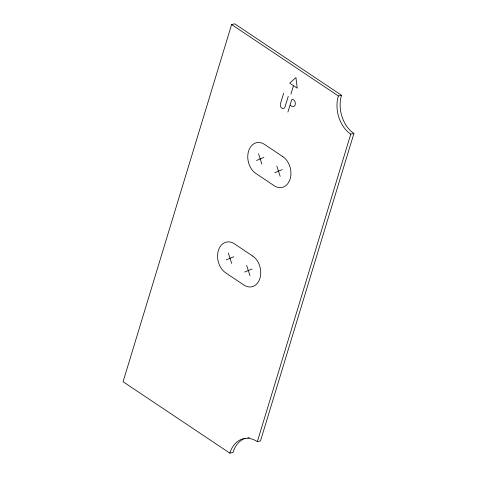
<?xml version="1.0" encoding="UTF-8"?>
<svg xmlns="http://www.w3.org/2000/svg" width="477" height="477" viewBox="0 0 477 477"><rect width="100%" height="100%" fill="white"/><g stroke="black" fill="none" stroke-linecap="round" stroke-linejoin="round"><path stroke-width="0.72" d="M229.842 453.15A28.507 20.922 77.5 0 1 257.341 441.66L260.49 440.963L353.922 133.459A28.507 20.922 77.5 0 1 341.514 95.269L234.75 23.85L231.601 24.548L123.078 381.731L229.842 453.15L232.991 452.452A28.507 20.922 77.5 0 1 243.55 439.073M283.648 93.236L280.446 103.759A3.285 2.415 77.5 0 0 281.877 108.166A3.285 2.415 77.5 0 0 285.049 106.842L288.251 96.312M290.904 94.106L293.468 85.669L297.237 88.191L295.937 77.542L289.7 83.147L293.2 85.49M287.923 112.035L291.477 100.337A1.783 1.306 77.5 0 1 293.194 99.621L293.582 99.884A3.661 2.689 77.5 0 1 295.18 104.791A3.661 2.689 77.5 0 1 291.644 106.264L290.272 105.351M257.341 441.66L350.768 134.15A28.507 20.922 77.5 0 1 338.36 95.966L231.601 24.548M256.495 160.493L263.9 157.398M274.788 172.728L282.193 169.633M226.313 259.846L233.712 256.751M244.606 272.081L252.005 268.992M338.36 95.966L341.514 95.269M350.768 134.15L353.922 133.459M276.821 166.038L280.16 176.323M258.528 153.803L261.867 164.082M246.633 265.397L249.978 275.676M228.34 253.162L231.685 263.441M244.17 438.798A28.507 20.922 77.5 0 1 245.56 438.297M247.76 437.785A28.507 20.922 77.5 0 1 249.268 437.63M282.897 156.689L264.604 144.453A16.629 12.205 77.5 0 0 248.559 151.155A16.629 12.205 77.5 0 0 255.797 173.431L274.09 185.672A16.629 12.205 77.5 0 0 290.135 178.964A16.629 12.205 77.5 0 0 282.897 156.689M252.709 256.048L234.416 243.813A16.629 12.205 77.5 0 0 218.371 250.514A16.629 12.205 77.5 0 0 225.609 272.79L243.902 285.025A16.629 12.205 77.5 0 0 259.947 278.324A16.629 12.205 77.5 0 0 252.709 256.048"/></g></svg>
